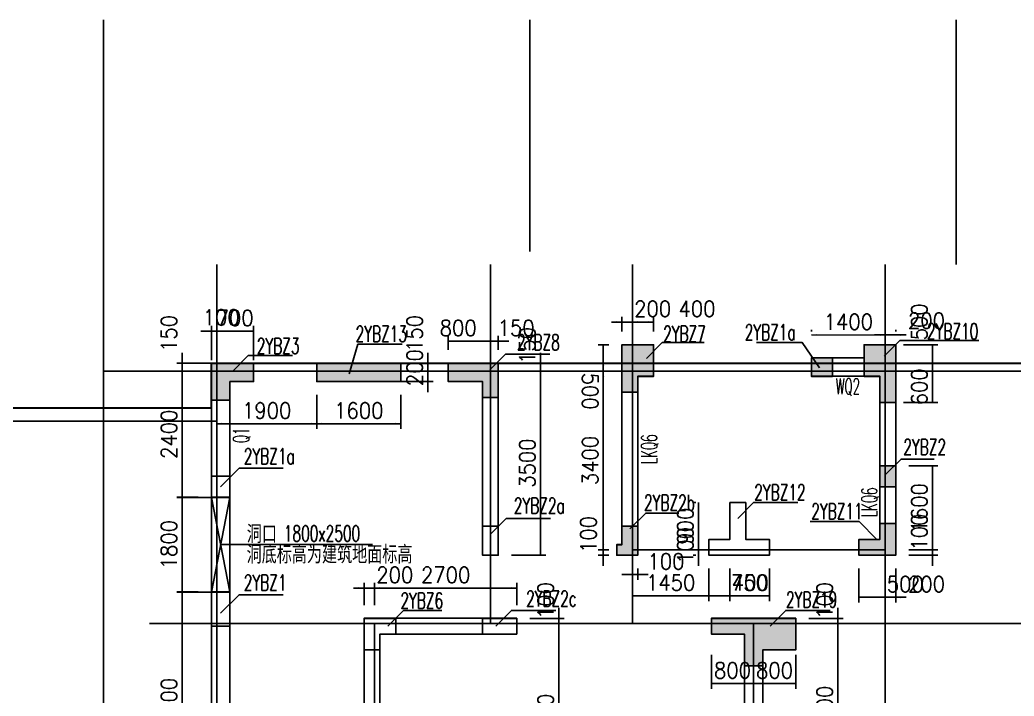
# Model space of a CAD drawing. Extents: x 387171 to 699106, y 11966 to 245688.
# Drawn here: x 537168 to 556058, y 226058 to 238913 of the extents above; entities that cross this region are included whole.
import ezdxf

# ---------------------------------------------------------------- set-up
doc = ezdxf.new("R2010")
doc.units = 0
doc.header["$LTSCALE"] = 100
doc.header["$MEASUREMENT"] = 0
for name, color, linetype in [('b边缘构件', 235, 'Continuous'), ('DOTE', 253, 'Continuous'), ('Q-TEXT', 2, 'Continuous'), ('wall-主楼', 2, 'Continuous'), ('wall-开洞', 5, 'Continuous'), ('Y阴影', 254, 'Continuous'), ('剪力墙开洞', 5, 'Continuous'), ('小尺寸', 4, 'Continuous'), ('边缘构件标注', 1, 'Continuous')]:
    doc.layers.add(name, color=color, linetype=linetype)
doc.styles.get("Standard").update_dxf_attribs({"font": 'standard'})
doc.dimstyles.get("Standard").update_dxf_attribs({"dimtxt": 300, "dimasz": 100, "dimexe": 100, "dimexo": 250, "dimgap": 100, "dimtad": 0, "dimtoh": 1, "dimdec": 0, "dimdsep": 46, "dimcen": 0.09, "dimclrt": 7, "dimadec": 0, "dimazin": 0, "dimtfac": 1, "dimtdec": 4, "dimtofl": 0, "dimtmove": 0, "dimatfit": 3, "dimfxl": 1, "dimtolj": 1, "dimtzin": 0, "dimarcsym": 0})

# ---------------------------------------------------------------- blocks, each defined once
blk = doc.blocks.new('*D4318')
at = {"layer": '小尺寸', "color": 0, "linetype": 'ByBlock', "lineweight": -2}
for p, q in [((550658, 228487), (550658, 227865)), ((551408, 228487), (551408, 227865)), ((551408, 227965), (550658, 227965))]:
    blk.add_line(p, q, dxfattribs=at)
for points in [[(550658, 227965), (550758, 227981), (550758, 227948)], [(551408, 227965), (551308, 227948), (551308, 227981)]]:
    blk.add_solid(points, dxfattribs=at)
at = {"layer": '小尺寸', "color": 7, "linetype": 'Continuous', "lineweight": -2, "insert": (551033, 228215), "char_height": 300, "width": 566.67, "attachment_point": 5, "rotation": 360}
blk.add_mtext('750', dxfattribs=at)
blk = doc.blocks.new('*D4508')
at = {"layer": '小尺寸', "color": 0, "linetype": 'ByBlock', "lineweight": -2}
for p, q in [((550060, 228537), (550060, 229037)), ((550008, 228837), (549960, 228837)), ((550008, 228737), (549960, 228737))]:
    blk.add_line(p, q, dxfattribs=at)
for points in [[(550060, 228837), (550043, 228937), (550077, 228937)], [(550060, 228737), (550077, 228637), (550043, 228637)]]:
    blk.add_solid(points, dxfattribs=at)
at = {"layer": '小尺寸', "color": 7, "linetype": 'Continuous', "lineweight": -2, "insert": (549810, 228923), "char_height": 300, "width": 476.67, "attachment_point": 5, "rotation": 90}
blk.add_mtext('100', dxfattribs=at)
blk = doc.blocks.new('*D4259')
at = {"layer": '小尺寸', "color": 0, "linetype": 'ByBlock', "lineweight": -2}
for p, q in [((550008, 229737), (549960, 229737)), ((550060, 228837), (550060, 229737)), ((550008, 228837), (549960, 228837))]:
    blk.add_line(p, q, dxfattribs=at)
for points in [[(550060, 229737), (550077, 229637), (550043, 229637)], [(550060, 228837), (550043, 228937), (550077, 228937)]]:
    blk.add_solid(points, dxfattribs=at)
at = {"layer": '小尺寸', "color": 7, "linetype": 'Continuous', "lineweight": -2, "insert": (549810, 229287), "char_height": 300, "width": 556.67, "attachment_point": 5, "rotation": 90}
blk.add_mtext('900', dxfattribs=at)
blk = doc.blocks.new('*D1859')
at = {"layer": '小尺寸', "color": 0, "linetype": 'ByBlock', "lineweight": -2}
for p, q in [((540908, 231787), (540908, 231137)), ((542808, 231787), (542808, 231137)), ((540908, 231237), (542808, 231237))]:
    blk.add_line(p, q, dxfattribs=at)
for points in [[(540908, 231237), (541008, 231254), (541008, 231220)], [(542808, 231237), (542708, 231220), (542708, 231254)]]:
    blk.add_solid(points, dxfattribs=at)
at = {"layer": '小尺寸', "color": 7, "linetype": 'Continuous', "lineweight": -2, "insert": (541858, 231487), "char_height": 300, "width": 685, "attachment_point": 5}
blk.add_mtext('1900', dxfattribs=at)
blk = doc.blocks.new('*D1472')
at = {"layer": '小尺寸', "color": 0, "linetype": 'ByBlock', "lineweight": -2}
for p, q in [((544918, 231837), (544918, 232437)), ((544368, 232237), (545018, 232237)), ((544368, 232037), (545018, 232037))]:
    blk.add_line(p, q, dxfattribs=at)
for points in [[(544918, 232237), (544902, 232337), (544935, 232337)], [(544918, 232037), (544935, 231937), (544902, 231937)]]:
    blk.add_solid(points, dxfattribs=at)
at = {"layer": '小尺寸', "color": 7, "linetype": 'Continuous', "lineweight": -2, "insert": (544668, 232302), "char_height": 300, "width": 566.67, "attachment_point": 5, "rotation": 90}
blk.add_mtext('200', dxfattribs=at)
blk = doc.blocks.new('*D2249')
at = {"layer": '小尺寸', "color": 0, "linetype": 'ByBlock', "lineweight": -2}
for p, q in [((544918, 232037), (544918, 232587)), ((544368, 232387), (545018, 232387)), ((544368, 232237), (545018, 232237))]:
    blk.add_line(p, q, dxfattribs=at)
for points in [[(544918, 232387), (544902, 232487), (544935, 232487)], [(544918, 232237), (544935, 232137), (544902, 232137)]]:
    blk.add_solid(points, dxfattribs=at)
at = {"layer": '小尺寸', "color": 7, "linetype": 'Continuous', "lineweight": -2, "insert": (544668, 232952), "char_height": 300, "width": 476.67, "attachment_point": 5, "rotation": 90}
blk.add_mtext('150', dxfattribs=at)
blk = doc.blocks.new('*D4335')
at = {"layer": '小尺寸', "color": 0, "linetype": 'ByBlock', "lineweight": -2}
for p, q in [((554508, 229037), (554508, 228537)), ((554058, 228837), (554608, 228837)), ((554058, 228737), (554608, 228737))]:
    blk.add_line(p, q, dxfattribs=at)
for points in [[(554508, 228837), (554491, 228937), (554525, 228937)], [(554508, 228737), (554525, 228637), (554491, 228637)]]:
    blk.add_solid(points, dxfattribs=at)
at = {"layer": '小尺寸', "color": 7, "linetype": 'Continuous', "lineweight": -2, "insert": (554258, 229175), "char_height": 300, "width": 476.67, "attachment_point": 5, "rotation": 90}
blk.add_mtext('100', dxfattribs=at)
blk = doc.blocks.new('*D604')
at = {"layer": '小尺寸', "color": 0, "linetype": 'ByBlock', "lineweight": -2}
for p, q in [((553108, 228487), (553108, 227837)), ((553608, 228487), (553608, 227837)), ((553108, 227937), (553608, 227937))]:
    blk.add_line(p, q, dxfattribs=at)
for points in [[(553108, 227937), (553208, 227954), (553208, 227920)], [(553608, 227937), (553508, 227920), (553508, 227954)]]:
    blk.add_solid(points, dxfattribs=at)
at = {"layer": '小尺寸', "color": 7, "linetype": 'Continuous', "lineweight": -2, "insert": (553991, 228187), "char_height": 300, "width": 566.67, "attachment_point": 5}
blk.add_mtext('500', dxfattribs=at)
blk = doc.blocks.new('*D209')
at = {"layer": '小尺寸', "color": 0, "linetype": 'ByBlock', "lineweight": -2}
for p, q in [((553608, 228487), (553608, 227837)), ((553808, 228487), (553808, 227837)), ((553408, 227937), (554008, 227937))]:
    blk.add_line(p, q, dxfattribs=at)
for points in [[(553608, 227937), (553508, 227920), (553508, 227954)], [(553808, 227937), (553908, 227954), (553908, 227920)]]:
    blk.add_solid(points, dxfattribs=at)
at = {"layer": '小尺寸', "color": 7, "linetype": 'Continuous', "lineweight": -2, "insert": (554393, 228187), "char_height": 300, "width": 566.67, "attachment_point": 5}
blk.add_mtext('200', dxfattribs=at)
blk = doc.blocks.new('*D1124')
at = {"layer": '小尺寸', "color": 0, "linetype": 'ByBlock', "lineweight": -2}
for p, q in [((548808, 228487), (548808, 228268)), ((548908, 228487), (548908, 228268)), ((548608, 228368), (549108, 228368))]:
    blk.add_line(p, q, dxfattribs=at)
for points in [[(548808, 228368), (548708, 228352), (548708, 228385)], [(548908, 228368), (549008, 228385), (549008, 228352)]]:
    blk.add_solid(points, dxfattribs=at)
at = {"layer": '小尺寸', "color": 7, "linetype": 'Continuous', "lineweight": -2, "insert": (549444, 228618), "char_height": 300, "width": 476.67, "attachment_point": 5}
blk.add_mtext('100', dxfattribs=at)
blk = doc.blocks.new('*D727')
at = {"layer": '小尺寸', "color": 0, "linetype": 'ByBlock', "lineweight": -2}
for p, q in [((548253, 228537), (548253, 229037)), ((548358, 228837), (548153, 228837)), ((548358, 228737), (548153, 228737))]:
    blk.add_line(p, q, dxfattribs=at)
for points in [[(548253, 228837), (548236, 228937), (548270, 228937)], [(548253, 228737), (548270, 228637), (548236, 228637)]]:
    blk.add_solid(points, dxfattribs=at)
at = {"layer": '小尺寸', "color": 7, "linetype": 'Continuous', "lineweight": -2, "insert": (547971, 229130), "char_height": 300, "width": 476.67, "attachment_point": 5, "rotation": 90}
blk.add_mtext('100', dxfattribs=at)
blk = doc.blocks.new('*D917')
at = {"layer": '小尺寸', "color": 0, "linetype": 'ByBlock', "lineweight": -2}
for p, q in [((548358, 232237), (548153, 232237)), ((548253, 228837), (548253, 232237)), ((548358, 228837), (548153, 228837))]:
    blk.add_line(p, q, dxfattribs=at)
for points in [[(548253, 232237), (548270, 232137), (548236, 232137)], [(548253, 228837), (548236, 228937), (548270, 228937)]]:
    blk.add_solid(points, dxfattribs=at)
at = {"layer": '小尺寸', "color": 7, "linetype": 'Continuous', "lineweight": -2, "insert": (548003, 230537), "char_height": 300, "width": 785, "attachment_point": 5, "rotation": 90}
blk.add_mtext('3400', dxfattribs=at)
blk = doc.blocks.new('*D1830')
at = {"layer": '小尺寸', "color": 0, "linetype": 'ByBlock', "lineweight": -2}
for p, q in [((550308, 226846), (550308, 226196)), ((551108, 226846), (551108, 226196)), ((550308, 226296), (551108, 226296))]:
    blk.add_line(p, q, dxfattribs=at)
for points in [[(550308, 226296), (550408, 226313), (550408, 226280)], [(551108, 226296), (551008, 226280), (551008, 226313)]]:
    blk.add_solid(points, dxfattribs=at)
at = {"layer": '小尺寸', "color": 7, "linetype": 'Continuous', "lineweight": -2, "insert": (550708, 226546), "char_height": 300, "width": 566.67, "attachment_point": 5}
blk.add_mtext('800', dxfattribs=at)
blk = doc.blocks.new('*D1448')
at = {"layer": '小尺寸', "color": 0, "linetype": 'ByBlock', "lineweight": -2}
for p, q in [((551108, 226846), (551108, 226196)), ((551908, 226846), (551908, 226196)), ((551108, 226296), (551908, 226296))]:
    blk.add_line(p, q, dxfattribs=at)
for points in [[(551108, 226296), (551208, 226313), (551208, 226280)], [(551908, 226296), (551808, 226280), (551808, 226313)]]:
    blk.add_solid(points, dxfattribs=at)
at = {"layer": '小尺寸', "color": 7, "linetype": 'Continuous', "lineweight": -2, "insert": (551508, 226546), "char_height": 300, "width": 566.67, "attachment_point": 5}
blk.add_mtext('800', dxfattribs=at)
blk = doc.blocks.new('*D1983')
at = {"layer": '小尺寸', "color": 0, "linetype": 'ByBlock', "lineweight": -2}
for p, q in [((552158, 227437), (552808, 227437)), ((552708, 224137), (552708, 227437)), ((552158, 224137), (552808, 224137))]:
    blk.add_line(p, q, dxfattribs=at)
for points in [[(552708, 227437), (552725, 227337), (552691, 227337)], [(552708, 224137), (552691, 224237), (552725, 224237)]]:
    blk.add_solid(points, dxfattribs=at)
at = {"layer": '小尺寸', "color": 7, "linetype": 'Continuous', "lineweight": -2, "insert": (552458, 225787), "char_height": 300, "width": 780, "attachment_point": 5, "rotation": 90}
blk.add_mtext('3300', dxfattribs=at)
blk = doc.blocks.new('*D2502')
at = {"layer": '小尺寸', "color": 0, "linetype": 'ByBlock', "lineweight": -2}
for p, q in [((546858, 227437), (547508, 227437)), ((547408, 223837), (547408, 227437)), ((546858, 223837), (547508, 223837))]:
    blk.add_line(p, q, dxfattribs=at)
for points in [[(547408, 227437), (547425, 227337), (547392, 227337)], [(547408, 223837), (547392, 223937), (547425, 223937)]]:
    blk.add_solid(points, dxfattribs=at)
at = {"layer": '小尺寸', "color": 7, "linetype": 'Continuous', "lineweight": -2, "insert": (547158, 225637), "char_height": 300, "width": 775, "attachment_point": 5, "rotation": 90}
blk.add_mtext('3600', dxfattribs=at)
blk = doc.blocks.new('*D2689')
at = {"layer": '小尺寸', "color": 0, "linetype": 'ByBlock', "lineweight": -2}
for p, q in [((546508, 232237), (547158, 232237)), ((547058, 228737), (547058, 232237)), ((546508, 228737), (547158, 228737))]:
    blk.add_line(p, q, dxfattribs=at)
for points in [[(547058, 232237), (547075, 232137), (547041, 232137)], [(547058, 228737), (547041, 228837), (547075, 228837)]]:
    blk.add_solid(points, dxfattribs=at)
at = {"layer": '小尺寸', "color": 7, "linetype": 'Continuous', "lineweight": -2, "insert": (546808, 230487), "char_height": 300, "width": 780, "attachment_point": 5, "rotation": 90}
blk.add_mtext('3500', dxfattribs=at)
blk = doc.blocks.new('*D3463')
at = {"layer": '小尺寸', "color": 0, "linetype": 'ByBlock', "lineweight": -2}
for p, q in [((552208, 232988), (552208, 233023)), ((552208, 232923), (553608, 232922)), ((553608, 232987), (553608, 233022))]:
    blk.add_line(p, q, dxfattribs=at)
for points in [[(552208, 232923), (552308, 232940), (552308, 232907)], [(553608, 232922), (553508, 232906), (553508, 232939)]]:
    blk.add_solid(points, dxfattribs=at)
at = {"layer": '小尺寸', "color": 7, "linetype": 'Continuous', "lineweight": -2, "insert": (552908, 233173), "char_height": 300, "width": 695, "attachment_point": 5, "rotation": 359.9591}
blk.add_mtext('1400', dxfattribs=at)
blk = doc.blocks.new('*D3230')
at = {"layer": '小尺寸', "color": 0, "linetype": 'ByBlock', "lineweight": -2}
for p, q in [((553408, 232923), (554008, 232923)), ((553608, 232987), (553608, 233023)), ((553808, 232987), (553808, 233023))]:
    blk.add_line(p, q, dxfattribs=at)
for points in [[(553608, 232923), (553508, 232906), (553508, 232939)], [(553808, 232923), (553908, 232939), (553908, 232906)]]:
    blk.add_solid(points, dxfattribs=at)
at = {"layer": '小尺寸', "color": 7, "linetype": 'Continuous', "lineweight": -2, "insert": (554393, 233196), "char_height": 300, "width": 566.67, "attachment_point": 5}
blk.add_mtext('200', dxfattribs=at)
blk = doc.blocks.new('*D4010')
at = {"layer": '小尺寸', "color": 0, "linetype": 'ByBlock', "lineweight": -2}
for p, q in [((553958, 232237), (554608, 232237)), ((554508, 231637), (554508, 232237)), ((553958, 231637), (554608, 231637))]:
    blk.add_line(p, q, dxfattribs=at)
for points in [[(554508, 232237), (554525, 232137), (554491, 232137)], [(554508, 231637), (554491, 231737), (554525, 231737)]]:
    blk.add_solid(points, dxfattribs=at)
at = {"layer": '小尺寸', "color": 7, "linetype": 'Continuous', "lineweight": -2, "insert": (554258, 231937), "char_height": 300, "width": 556.67, "attachment_point": 5, "rotation": 90}
blk.add_mtext('600', dxfattribs=at)
blk = doc.blocks.new('*D3612')
at = {"layer": '小尺寸', "color": 0, "linetype": 'ByBlock', "lineweight": -2}
for p, q in [((553958, 232737), (554608, 232737)), ((554508, 232237), (554508, 232737)), ((553958, 232237), (554608, 232237))]:
    blk.add_line(p, q, dxfattribs=at)
for points in [[(554508, 232737), (554525, 232637), (554491, 232637)], [(554508, 232237), (554491, 232337), (554525, 232337)]]:
    blk.add_solid(points, dxfattribs=at)
at = {"layer": '小尺寸', "color": 7, "linetype": 'Continuous', "lineweight": -2, "insert": (554258, 233172), "char_height": 300, "width": 566.67, "attachment_point": 5, "rotation": 90}
blk.add_mtext('500', dxfattribs=at)
blk = doc.blocks.new('*D4524')
at = {"layer": '小尺寸', "color": 0, "linetype": 'ByBlock', "lineweight": -2}
for p, q in [((540608, 232994), (541108, 232994)), ((540808, 232444), (540808, 233094)), ((540908, 232444), (540908, 233094))]:
    blk.add_line(p, q, dxfattribs=at)
for points in [[(540808, 232994), (540708, 232978), (540708, 233011)], [(540908, 232994), (541008, 233011), (541008, 232978)]]:
    blk.add_solid(points, dxfattribs=at)
at = {"layer": '小尺寸', "color": 7, "linetype": 'Continuous', "lineweight": -2, "insert": (540994, 233257), "char_height": 300, "width": 476.67, "attachment_point": 5}
blk.add_mtext('100', dxfattribs=at)
blk = doc.blocks.new('*D49')
at = {"layer": '小尺寸', "color": 0, "linetype": 'ByBlock', "lineweight": -2}
for p, q in [((540908, 232444), (540908, 233094)), ((540908, 232994), (541608, 232994)), ((541608, 232444), (541608, 233094))]:
    blk.add_line(p, q, dxfattribs=at)
for points in [[(540908, 232994), (541008, 233011), (541008, 232978)], [(541608, 232994), (541508, 232978), (541508, 233011)]]:
    blk.add_solid(points, dxfattribs=at)
at = {"layer": '小尺寸', "color": 7, "linetype": 'Continuous', "lineweight": -2, "insert": (541258, 233244), "char_height": 300, "width": 566.67, "attachment_point": 5}
blk.add_mtext('700', dxfattribs=at)
blk = doc.blocks.new('*D4464')
at = {"layer": '小尺寸', "color": 0, "linetype": 'ByBlock', "lineweight": -2}
for p, q in [((540800, 232237), (540150, 232237)), ((540250, 229837), (540250, 232237)), ((540800, 229837), (540150, 229837))]:
    blk.add_line(p, q, dxfattribs=at)
for points in [[(540250, 232237), (540267, 232137), (540233, 232137)], [(540250, 229837), (540233, 229937), (540267, 229937)]]:
    blk.add_solid(points, dxfattribs=at)
at = {"layer": '小尺寸', "color": 7, "linetype": 'Continuous', "lineweight": -2, "insert": (540000, 231037), "char_height": 300, "width": 785, "attachment_point": 5, "rotation": 90}
blk.add_mtext('2400', dxfattribs=at)
blk = doc.blocks.new('*D576')
at = {"layer": '小尺寸', "color": 0, "linetype": 'ByBlock', "lineweight": -2}
for p, q in [((540250, 232037), (540250, 232587)), ((540800, 232387), (540150, 232387)), ((540800, 232237), (540150, 232237))]:
    blk.add_line(p, q, dxfattribs=at)
for points in [[(540250, 232387), (540233, 232487), (540267, 232487)], [(540250, 232237), (540267, 232137), (540233, 232137)]]:
    blk.add_solid(points, dxfattribs=at)
at = {"layer": '小尺寸', "color": 7, "linetype": 'Continuous', "lineweight": -2, "insert": (540000, 232952), "char_height": 300, "width": 476.67, "attachment_point": 5, "rotation": 90}
blk.add_mtext('150', dxfattribs=at)
blk = doc.blocks.new('*D191')
at = {"layer": '小尺寸', "color": 0, "linetype": 'ByBlock', "lineweight": -2}
for p, q in [((540800, 228037), (540150, 228037)), ((540250, 228037), (540250, 223837)), ((540800, 223837), (540150, 223837))]:
    blk.add_line(p, q, dxfattribs=at)
for points in [[(540250, 228037), (540267, 227937), (540233, 227937)], [(540250, 223837), (540233, 223937), (540267, 223937)]]:
    blk.add_solid(points, dxfattribs=at)
at = {"layer": '小尺寸', "color": 7, "linetype": 'Continuous', "lineweight": -2, "insert": (540000, 225937), "char_height": 300, "width": 790, "attachment_point": 5, "rotation": 90}
blk.add_mtext('4200', dxfattribs=at)
blk = doc.blocks.new('*D3254')
at = {"layer": '小尺寸', "color": 0, "linetype": 'ByBlock', "lineweight": -2}
for p, q in [((547058, 232037), (547058, 232587)), ((546508, 232387), (547158, 232387)), ((546508, 232237), (547158, 232237))]:
    blk.add_line(p, q, dxfattribs=at)
for points in [[(547058, 232387), (547041, 232487), (547075, 232487)], [(547058, 232237), (547075, 232137), (547041, 232137)]]:
    blk.add_solid(points, dxfattribs=at)
at = {"layer": '小尺寸', "color": 7, "linetype": 'Continuous', "lineweight": -2, "insert": (546808, 232725), "char_height": 300, "width": 476.67, "attachment_point": 5, "rotation": 90}
blk.add_mtext('150', dxfattribs=at)
blk = doc.blocks.new('*D3781')
at = {"layer": '小尺寸', "color": 0, "linetype": 'ByBlock', "lineweight": -2}
for p, q in [((548358, 232737), (548153, 232737)), ((548253, 232237), (548253, 232737)), ((548358, 232237), (548153, 232237))]:
    blk.add_line(p, q, dxfattribs=at)
for points in [[(548253, 232737), (548270, 232637), (548236, 232637)], [(548253, 232237), (548236, 232337), (548270, 232337)]]:
    blk.add_solid(points, dxfattribs=at)
at = {"layer": '小尺寸', "color": 7, "linetype": 'Continuous', "lineweight": -2, "insert": (548003, 231853), "char_height": 300, "width": 566.67, "attachment_point": 5, "rotation": 270}
blk.add_mtext('500', dxfattribs=at)
blk = doc.blocks.new('*D2316')
at = {"layer": '小尺寸', "color": 0, "linetype": 'ByBlock', "lineweight": -2}
for p, q in [((545308, 232638), (545308, 232907)), ((545308, 232807), (546108, 232807)), ((546108, 232638), (546108, 232907))]:
    blk.add_line(p, q, dxfattribs=at)
for points in [[(545308, 232807), (545408, 232823), (545408, 232790)], [(546108, 232807), (546008, 232790), (546008, 232823)]]:
    blk.add_solid(points, dxfattribs=at)
at = {"layer": '小尺寸', "color": 7, "linetype": 'Continuous', "lineweight": -2, "insert": (545497, 233057), "char_height": 300, "width": 566.67, "attachment_point": 5, "rotation": 360}
blk.add_mtext('800', dxfattribs=at)
blk = doc.blocks.new('*D3246')
at = {"layer": '小尺寸', "color": 0, "linetype": 'ByBlock', "lineweight": -2}
for p, q in [((545908, 232807), (546458, 232807)), ((546108, 232638), (546108, 232907)), ((546258, 232638), (546258, 232907))]:
    blk.add_line(p, q, dxfattribs=at)
for points in [[(546108, 232807), (546008, 232790), (546008, 232823)], [(546258, 232807), (546358, 232823), (546358, 232790)]]:
    blk.add_solid(points, dxfattribs=at)
at = {"layer": '小尺寸', "color": 7, "linetype": 'Continuous', "lineweight": -2, "insert": (546596, 233057), "char_height": 300, "width": 476.67, "attachment_point": 5, "rotation": 360}
blk.add_mtext('150', dxfattribs=at)
blk = doc.blocks.new('*D2846')
at = {"layer": '小尺寸', "color": 0, "linetype": 'ByBlock', "lineweight": -2}
for p, q in [((548408, 233170), (549008, 233170)), ((548608, 232988), (548608, 233270)), ((548808, 232988), (548808, 233270))]:
    blk.add_line(p, q, dxfattribs=at)
for points in [[(548608, 233170), (548508, 233153), (548508, 233187)], [(548808, 233170), (548908, 233187), (548908, 233153)]]:
    blk.add_solid(points, dxfattribs=at)
at = {"layer": '小尺寸', "color": 7, "linetype": 'Continuous', "lineweight": -2, "insert": (549191, 233420), "char_height": 300, "width": 566.67, "attachment_point": 5, "rotation": 360}
blk.add_mtext('200', dxfattribs=at)
blk = doc.blocks.new('*D3752')
at = {"layer": '小尺寸', "color": 0, "linetype": 'ByBlock', "lineweight": -2}
for p, q in [((548808, 232988), (548808, 233270)), ((548808, 233170), (549208, 233170)), ((549208, 232988), (549208, 233270))]:
    blk.add_line(p, q, dxfattribs=at)
for points in [[(548808, 233170), (548908, 233187), (548908, 233153)], [(549208, 233170), (549108, 233153), (549108, 233187)]]:
    blk.add_solid(points, dxfattribs=at)
at = {"layer": '小尺寸', "color": 7, "linetype": 'Continuous', "lineweight": -2, "insert": (550033, 233420), "char_height": 300, "width": 576.67, "attachment_point": 5, "rotation": 360}
blk.add_mtext('400', dxfattribs=at)
blk = doc.blocks.new('*D3926')
at = {"layer": '小尺寸', "color": 0, "linetype": 'ByBlock', "lineweight": -2}
for p, q in [((548808, 228487), (548808, 227865)), ((550258, 228487), (550258, 227865)), ((548808, 227965), (550258, 227965))]:
    blk.add_line(p, q, dxfattribs=at)
for points in [[(548808, 227965), (548908, 227981), (548908, 227948)], [(550258, 227965), (550158, 227948), (550158, 227981)]]:
    blk.add_solid(points, dxfattribs=at)
at = {"layer": '小尺寸', "color": 7, "linetype": 'Continuous', "lineweight": -2, "insert": (549533, 228215), "char_height": 300, "width": 695, "attachment_point": 5, "rotation": 360}
blk.add_mtext('1450', dxfattribs=at)
blk = doc.blocks.new('*D547')
at = {"layer": '小尺寸', "color": 0, "linetype": 'ByBlock', "lineweight": -2}
for p, q in [((543708, 227788), (543708, 228213)), ((543908, 227788), (543908, 228213)), ((543508, 228113), (544108, 228113))]:
    blk.add_line(p, q, dxfattribs=at)
for points in [[(543708, 228113), (543608, 228097), (543608, 228130)], [(543908, 228113), (544008, 228130), (544008, 228097)]]:
    blk.add_solid(points, dxfattribs=at)
at = {"layer": '小尺寸', "color": 7, "linetype": 'Continuous', "lineweight": -2, "insert": (544291, 228363), "char_height": 300, "width": 566.67, "attachment_point": 5, "rotation": 360}
blk.add_mtext('200', dxfattribs=at)
blk = doc.blocks.new('*D733')
at = {"layer": '小尺寸', "color": 0, "linetype": 'ByBlock', "lineweight": -2}
for p, q in [((543908, 227788), (543908, 228213)), ((546608, 227788), (546608, 228213)), ((543908, 228113), (546608, 228113))]:
    blk.add_line(p, q, dxfattribs=at)
for points in [[(543908, 228113), (544008, 228130), (544008, 228097)], [(546608, 228113), (546508, 228097), (546508, 228130)]]:
    blk.add_solid(points, dxfattribs=at)
at = {"layer": '小尺寸', "color": 7, "linetype": 'Continuous', "lineweight": -2, "insert": (545258, 228363), "char_height": 300, "width": 780, "attachment_point": 5, "rotation": 360}
blk.add_mtext('2700', dxfattribs=at)
blk = doc.blocks.new('*D80')
at = {"layer": '小尺寸', "color": 0, "linetype": 'ByBlock', "lineweight": -2}
for p, q in [((552708, 227237), (552708, 227737)), ((552158, 227537), (552808, 227537)), ((552158, 227437), (552808, 227437))]:
    blk.add_line(p, q, dxfattribs=at)
for points in [[(552708, 227537), (552691, 227637), (552725, 227637)], [(552708, 227437), (552725, 227337), (552691, 227337)]]:
    blk.add_solid(points, dxfattribs=at)
at = {"layer": '小尺寸', "color": 7, "linetype": 'Continuous', "lineweight": -2, "insert": (552458, 227875), "char_height": 300, "width": 476.67, "attachment_point": 5, "rotation": 90}
blk.add_mtext('100', dxfattribs=at)
blk = doc.blocks.new('*D728')
at = {"layer": '小尺寸', "color": 0, "linetype": 'ByBlock', "lineweight": -2}
for p, q in [((547408, 227237), (547408, 227737)), ((546858, 227537), (547508, 227537)), ((546858, 227437), (547508, 227437))]:
    blk.add_line(p, q, dxfattribs=at)
for points in [[(547408, 227537), (547392, 227637), (547425, 227637)], [(547408, 227437), (547425, 227337), (547392, 227337)]]:
    blk.add_solid(points, dxfattribs=at)
at = {"layer": '小尺寸', "color": 7, "linetype": 'Continuous', "lineweight": -2, "insert": (547158, 227875), "char_height": 300, "width": 476.67, "attachment_point": 5, "rotation": 90}
blk.add_mtext('100', dxfattribs=at)
blk = doc.blocks.new('*D4141')
at = {"layer": '小尺寸', "color": 0, "linetype": 'ByBlock', "lineweight": -2}
for p, q in [((550258, 228487), (550258, 227865)), ((550658, 228487), (550658, 227865)), ((550658, 227965), (550258, 227965))]:
    blk.add_line(p, q, dxfattribs=at)
for points in [[(550258, 227965), (550358, 227981), (550358, 227948)], [(550658, 227965), (550558, 227948), (550558, 227981)]]:
    blk.add_solid(points, dxfattribs=at)
at = {"layer": '小尺寸', "color": 7, "linetype": 'Continuous', "lineweight": -2, "insert": (551046, 228215), "char_height": 300, "width": 576.67, "attachment_point": 5, "rotation": 360}
blk.add_mtext('400', dxfattribs=at)
blk = doc.blocks.new('*D1854')
at = {"layer": '小尺寸', "color": 0, "linetype": 'ByBlock', "lineweight": -2}
for p, q in [((554058, 230438), (554608, 230438)), ((554508, 230438), (554508, 228838)), ((554058, 228838), (554608, 228838))]:
    blk.add_line(p, q, dxfattribs=at)
for points in [[(554508, 230438), (554525, 230338), (554491, 230338)], [(554508, 228838), (554491, 228938), (554525, 228938)]]:
    blk.add_solid(points, dxfattribs=at)
at = {"layer": '小尺寸', "color": 7, "linetype": 'Continuous', "lineweight": -2, "insert": (554258, 229638), "char_height": 300, "width": 685, "attachment_point": 5, "rotation": 90}
blk.add_mtext('1600', dxfattribs=at)
blk = doc.blocks.new('*D2442')
at = {"layer": '小尺寸', "color": 0, "linetype": 'ByBlock', "lineweight": -2}
for p, q in [((542808, 231787), (542808, 231137)), ((544408, 231787), (544408, 231137)), ((542808, 231237), (544408, 231237))]:
    blk.add_line(p, q, dxfattribs=at)
for points in [[(542808, 231237), (542908, 231254), (542908, 231220)], [(544408, 231237), (544308, 231220), (544308, 231254)]]:
    blk.add_solid(points, dxfattribs=at)
at = {"layer": '小尺寸', "color": 7, "linetype": 'Continuous', "lineweight": -2, "insert": (543608, 231487), "char_height": 300, "width": 685, "attachment_point": 5}
blk.add_mtext('1600', dxfattribs=at)
blk = doc.blocks.new('*D2042')
at = {"layer": '小尺寸', "color": 0, "linetype": 'ByBlock', "lineweight": -2}
for p, q in [((540558, 229838), (540150, 229838)), ((540250, 229838), (540250, 228038)), ((540558, 228038), (540150, 228038))]:
    blk.add_line(p, q, dxfattribs=at)
for points in [[(540250, 229838), (540267, 229738), (540233, 229738)], [(540250, 228038), (540233, 228138), (540267, 228138)]]:
    blk.add_solid(points, dxfattribs=at)
at = {"layer": '小尺寸', "color": 7, "linetype": 'Continuous', "lineweight": -2, "insert": (540000, 228938), "char_height": 300, "width": 690, "attachment_point": 5, "rotation": 90}
blk.add_mtext('1800', dxfattribs=at)

msp = doc.modelspace()

# ---------------------------------------------------------------- hatches: boundary and pattern name
at = {"layer": 'Y阴影'}
for points in [[(548608.1, 232737.9), (549208.1, 232737.9), (549208.1, 232136.9), (548908.1, 232136.9), (548908.1, 231836.9), (548608.1, 231836.9)], [(553208.1, 232136.9), (553208.1, 232736.9), (553808.1, 232736.9), (553808.1, 231636.8), (553508.1, 231636.8), (553508.1, 232136.9)], [(540808.1, 232387.9), (540808.1, 231686.9), (541158.1, 231686.9), (541158.1, 232036.9), (541608.1, 232036.9), (541608.1, 232387.9)], [(542808.1, 232387.9), (544408.1, 232387.9), (544408.1, 232036.9), (542808.1, 232036.9)], [(545308.1, 232387.9), (545308.1, 232036.9), (545958.1, 232036.9), (545958.1, 231736.9), (546258.1, 231736.9), (546258.1, 232387.9)], [(552208.1, 232487.9), (552208.1, 232136.9), (552608.1, 232136.9), (552608.1, 232487.9)], [(553508.1, 230036.8), (553808.1, 230036.8), (553808.1, 230436.8), (553508.1, 230436.8)], [(553508.1, 229336.9), (553808.1, 229336.9), (553808.1, 228736.9), (553108.1, 228736.9), (553108.1, 229037.9), (553508.1, 229037.9)], [(548608.1, 228936.9), (548508.1, 228936.9), (548508.1, 228736.9), (548908.1, 228736.9), (548908.1, 229286.9), (548608.1, 229286.9)], [(550308.1, 227236.9), (550933.1, 227236.9), (550933.1, 226636.9), (551283.1, 226636.9), (551283.1, 226937.9), (551908.1, 226937.9), (551908.1, 227536.9), (550308.1, 227536.9)]]:
    msp.add_hatch(color=256, dxfattribs=at).paths.add_polyline_path(points, flags=0)
h = msp.add_hatch(dxfattribs=at)
h.set_pattern_fill('ANSI31', color=256, scale=25, style=0)
h.set_pattern_definition([])
h.paths.add_polyline_path([(540808.1, 230237.2), (540808.1, 229836.9), (541158.1, 229836.9), (541158.1, 230237.2)], flags=0)
h = msp.add_hatch(dxfattribs=at)
h.set_pattern_fill('ANSI31', color=256, scale=25, style=0)
h.set_pattern_definition([])
h.paths.add_polyline_path([(550958.1, 229736.8), (550958.1, 229037.9), (551408.1, 229037.9), (551408.1, 228736.9), (550958.1, 228736.9), (550258.1, 228736.9), (550258.1, 229037.9), (550658.1, 229037.9), (550658.1, 229736.8)], flags=0)
h = msp.add_hatch(dxfattribs=at)
h.set_pattern_fill('ANSI31', color=256, scale=25, style=0)
h.set_pattern_definition([])
h.paths.add_polyline_path([(545958.1, 229286.9), (545958.1, 228736.9), (546258.1, 228736.9), (546258.1, 229286.9)], flags=0)
h = msp.add_hatch(dxfattribs=at)
h.set_pattern_fill('ANSI31', color=256, scale=25, style=0)
h.set_pattern_definition([])
h.paths.add_polyline_path([(540808.1, 228036.9), (540808.1, 227386.6), (541158.1, 227386.6), (541158.1, 228036.9)], flags=0)
h = msp.add_hatch(dxfattribs=at)
h.set_pattern_fill('ANSI31', color=256, scale=25, style=0)
h.set_pattern_definition([])
h.paths.add_polyline_path([(543708.1, 227536.9), (543708.1, 226936.9), (544008.1, 226936.9), (544008.1, 227236.9), (544308.1, 227236.9), (544308.1, 227536.9)], flags=0)
h = msp.add_hatch(dxfattribs=at)
h.set_pattern_fill('ANSI31', color=256, scale=25, style=0)
h.set_pattern_definition([])
h.paths.add_polyline_path([(545958.1, 227236.9), (546608.3, 227236.9), (546608.3, 227536.9), (545958.1, 227536.9)], flags=0)

# ---------------------------------------------------------------- linework, layer by layer
at = {"color": 6, "lineweight": 30}
msp.add_lwpolyline([(476181.3, 232428.8), (494258.1, 233154.4), (494258.1, 231537.9), (540808.1, 231537.9), (540808.1, 232387.9), (590208.1, 232387.9), (590208.1, 232187.9), (593108.1, 232187.9), (593108.1, 230737.9), (608058.1, 230737.9), (608058.1, 231687.9), (648158.1, 231687.9), (648158.1, 230737.9), (657058.1, 230737.9), (657158.1, 196187.9), (658248.2, 196187.9), (663075.9, 83077.9), (659946, 47787.8), (654318.1, 48286.9), (653832.2, 42808.4), (496133.5, 56794.9), (482757.4, 68610.1), (476181.3, 232428.8)], dxfattribs=at)
at = {"layer": 'b边缘构件'}
for points in [[(548608.1, 232737.9), (549208.1, 232737.9), (549208.1, 232136.9), (548908.1, 232136.9), (548908.1, 231836.9), (548608.1, 231836.9), (548608.1, 232737.9)], [(553208.1, 232136.9), (553208.1, 232736.9), (553808.1, 232736.9), (553808.1, 231636.8), (553508.1, 231636.8), (553508.1, 232136.9), (553208.1, 232136.9)], [(540808.1, 232387.9), (540808.1, 231686.9), (541158.1, 231686.9), (541158.1, 232036.9), (541608.1, 232036.9), (541608.1, 232387.9), (540808.1, 232387.9)], [(545308.1, 232387.9), (545308.1, 232036.9), (545958.1, 232036.9), (545958.1, 231736.9), (546258.1, 231736.9), (546258.1, 232387.9), (545308.1, 232387.9)], [(552208.1, 232487.9), (552208.1, 232136.9), (552608.1, 232136.9), (552608.1, 232487.9), (552208.1, 232487.9)], [(553508.1, 230036.8), (553808.1, 230036.8), (553808.1, 230436.8), (553508.1, 230436.8), (553508.1, 230036.8)], [(540808.1, 230237.2), (540808.1, 229836.9), (541158.1, 229836.9), (541158.1, 230237.2), (540808.1, 230237.2)], [(545958.1, 229286.9), (545958.1, 228736.9), (546258.1, 228736.9), (546258.1, 229286.9), (545958.1, 229286.9)], [(548608.1, 228936.9), (548508.1, 228936.9), (548508.1, 228736.9), (548908.1, 228736.9), (548908.1, 229286.9), (548608.1, 229286.9), (548608.1, 228936.9)], [(540808.1, 228036.9), (540808.1, 227386.6), (541158.1, 227386.6), (541158.1, 228036.9), (540808.1, 228036.9)], [(543708.1, 227536.9), (543708.1, 226936.9), (544008.1, 226936.9), (544008.1, 227236.9), (544308.1, 227236.9), (544308.1, 227536.9), (543708.1, 227536.9)], [(545958.1, 227236.9), (546608.3, 227236.9), (546608.3, 227536.9), (545958.1, 227536.9), (545958.1, 227236.9)], [(550308.1, 227236.9), (550933.1, 227236.9), (550933.1, 226636.9), (551283.1, 226636.9), (551283.1, 226937.9), (551908.1, 226937.9), (551908.1, 227536.9), (550308.1, 227536.9), (550308.1, 227236.9)]]:
    msp.add_lwpolyline(points, dxfattribs=at)
for points in [[(542808.1, 232387.9), (544408.1, 232387.9), (544408.1, 232036.9), (542808.1, 232036.9)], [(550958.1, 229736.8), (550958.1, 229037.9), (551408.1, 229037.9), (551408.1, 228736.9), (550958.1, 228736.9), (550258.1, 228736.9), (550258.1, 229037.9), (550658.1, 229037.9), (550658.1, 229736.8)], [(553508.1, 229336.9), (553808.1, 229336.9), (553808.1, 228736.9), (553108.1, 228736.9), (553108.1, 229037.9), (553508.1, 229037.9)]]:
    msp.add_lwpolyline(points, close=True, dxfattribs=at)
at = {"layer": 'DOTE'}
for p, q in [((538758.1, 238913.1), (538758.1, 94087.9)), ((546858.1, 238913.1), (546858.1, 234510.7)), ((554958.1, 238913.1), (554958.1, 234260.7)), ((540908.1, 234260.7), (540908.1, 210429.3)), ((546108.1, 234260.7), (546108.1, 227437.9)), ((548808.1, 234260.7), (548808.1, 227437.9)), ((553608.1, 234260.7), (553608.1, 223037.9)), ((538758.1, 232237.9), (590108.1, 232237.9)), ((487407, 231287.9), (540908.1, 231287.9)), ((548808.1, 228837.9), (553608.1, 228837.9)), ((539629.1, 227437.9), (590108.1, 227437.9)), ((543908.1, 227437.9), (543908.1, 210429.3)), ((551108.1, 227437.9), (551108.1, 210429.3))]:
    msp.add_line(p, q, dxfattribs=at)
at = {"layer": 'wall-主楼'}
for points in [[(549208.1, 232137.9), (548908.1, 232137.9), (548908.1, 228737.9), (548507.8, 228737.9), (548507.8, 228937.9), (548608.1, 228937.9), (548608.1, 232737.9), (549208.1, 232737.9)], [(553508.1, 231637.9), (553808.1, 231637.9), (553808.1, 232737.9), (553208.1, 232737.9), (553208.1, 232487.9), (552208.1, 232487.9), (552208.1, 232137.9), (553508.1, 232137.9)], [(540808.1, 229837.9), (540808.1, 232387.9), (541608.1, 232387.9), (541608.1, 232037.9), (541158.1, 232037.9), (541158.1, 229837.9)], [(542808.1, 232387.9), (544408.1, 232387.9), (544408.1, 232037.9), (542808.1, 232037.9)], [(545958.1, 228737.9), (546258.1, 228737.9), (546258.1, 232387.9), (545308.1, 232387.9), (545308.1, 232037.9), (545958.1, 232037.9)], [(553508.1, 231637.9), (553808.1, 231637.9), (553808.1, 230437.9), (553508.1, 230437.9)], [(553808.1, 230437.9), (553508.1, 230437.9), (553508.1, 229037.9), (553108.1, 229037.9), (553108.1, 228737.9), (553808.1, 228737.9)], [(550257.8, 229037.9), (550257.8, 228737.9), (551407.8, 228737.9), (551407.8, 229037.9), (550958.1, 229037.9), (550958.1, 229737.9), (550658.1, 229737.9), (550658.1, 229037.9)], [(541158.1, 224037.9), (541658.1, 224037.9), (541658.1, 223737.9), (540808.1, 223737.9), (540808.1, 228037.9), (541158.1, 228037.9)], [(544008.1, 223737.9), (544008.1, 227237.9), (546608.1, 227237.9), (546608.1, 227537.9), (543708.1, 227537.9), (543708.1, 224037.9), (543158.1, 224037.9), (543158.1, 223737.9)], [(551908.1, 226937.9), (551908.1, 227537.9), (550308.1, 227537.9), (550308.1, 227237.9), (550933.1, 227237.9), (550933.1, 223537.9), (551283.1, 223537.9), (551283.1, 226937.9)]]:
    msp.add_lwpolyline(points, close=True, dxfattribs=at)
at = {"layer": 'wall-开洞'}
for p, q in [((540808.1, 229836.9), (541158.1, 228037.9)), ((541158.1, 229836.9), (540808.1, 228036.9))]:
    msp.add_line(p, q, dxfattribs=at)
msp.add_lwpolyline([(540808.1, 229837.9), (541158.1, 229837.9), (541158.1, 228037.9), (540808.1, 228037.9)], close=True, dxfattribs=at)
at = {"layer": '剪力墙开洞'}
msp.add_line((543869.1, 228943.7), (540984.5, 228943.7), dxfattribs=at)
at = {"layer": '边缘构件标注', "color": 200}
for p, q in [((549070.9, 232478.4), (549370.9, 232778.4)), ((550168.7, 232778.4), (549370.9, 232778.4)), ((552180.2, 229376.8), (553112.8, 229376.8)), ((553451.7, 229037.9), (553112.8, 229376.8))]:
    msp.add_line(p, q, dxfattribs=at)
for points in [[(543427.2, 232186.9), (543590.6, 232746.7), (544430.6, 232746.7)], [(552358.5, 232298), (552034, 232778.5), (551165.1, 232778.5)], [(553589.2, 232517.7), (553889.2, 232817.7), (555388.8, 232817.7)], [(541208.1, 232231.5), (541508.1, 232531.5), (542348.1, 232531.5)], [(546097.6, 232259.2), (546397.6, 232559.2), (547237.6, 232559.2)], [(553609, 230263.5), (553909, 230563.5), (554539, 230563.5)], [(540983.1, 230039.4), (541333.1, 230389.4), (542173.1, 230389.4)], [(550808.1, 229436.8), (551108.1, 229736.8), (551948.1, 229736.8)], [(548758.1, 229236.9), (549058.1, 229536.9), (549688.1, 229536.9)], [(546108.1, 229136.9), (546408.1, 229436.9), (547248.1, 229436.9)], [(540983.1, 227636.9), (541333.1, 227986.9), (542173.1, 227986.9)], [(544158.1, 227386.9), (544458.1, 227686.9), (545188.1, 227686.9)], [(546208.3, 227386.9), (546508.3, 227686.9), (547348.3, 227686.9)], [(551420.6, 227386.9), (551720.6, 227686.9), (552560.6, 227686.9)]]:
    msp.add_lwpolyline(points, dxfattribs=at)

# ---------------------------------------------------------------- texts
at = {"layer": 'Q-TEXT', "color": 3, "width": 0.6}
for s, rotation, p in [('WQ2', 360, (552666.8, 231795.3)), ('Q1', 90, (541522.4, 230868.3)), ('LKQ6', 90, (549275.2, 230469.1)), ('LKQ6', 90, (553459.2, 229461.1))]:
    msp.add_text(s, height=300, rotation=rotation, dxfattribs=at).set_placement(p)
at = {"layer": '剪力墙开洞', "width": 0.7}
for s, p in [('洞口 1800x2500', (541479.2, 228999.3)), ('洞底标高为建筑地面标高', (541476.1, 228610.7))]:
    msp.add_text(s, height=300, dxfattribs=at).set_placement(p)
at = {"layer": '边缘构件标注', "color": 200, "width": 0.7}
msp.add_text('2YBZ1a', height=300, dxfattribs=at).set_placement((550940.4, 232824.9))
for s, p in [('2YBZ10', (554402.3, 232843.9)), ('2YBZ13', (543546.9, 232794)), ('2YBZ8', (546613.5, 232634.9)), ('2YBZ7', (549390.7, 232794.6)), ('2YBZ3', (541670.6, 232564.4)), ('2YBZ2', (553953.4, 230642.2)), ('2YBZ1a', (541423.2, 230467.8)), ('2YBZ12', (551120.9, 229781.4)), ('2YBZ2a', (546553.4, 229529.2)), ('2YBZ2b', (549026.7, 229584.2)), ('2YBZ11', (552204.5, 229422.4)), ('2YBZ1', (541423.2, 228065.4)), ('2YBZ6', (544399.3, 227724.4)), ('2YBZ2c', (546786.6, 227761.7)), ('2YBZ19', (551723.6, 227740.1))]:
    msp.add_text(s, height=300, rotation=360, dxfattribs=at).set_placement(p)

# ---------------------------------------------------------------- dimensions: what is measured, and where the dimension line sits
at = {"layer": '小尺寸'}
for base, p1, p2, angle, picture, middle in [((548808.1, 233169.9), (548608.1, 232737.9), (548808.1, 232737.9), 360, '*D2846', (548708.1, 233419.9)), ((549208.1, 233169.9), (548808.1, 232737.9), (549208.1, 232737.9), 360, '*D3752', (549444.2, 233419.9)), ((546108.1, 232806.7), (545308.1, 232387.9), (546108.1, 232387.9), 360, '*D2316', (545497.4, 233056.7)), ((546258.1, 232806.7), (546108.1, 232387.9), (546258.1, 232387.9), 360, '*D3246', (546183.1, 233056.7)), ((554508.1, 228837.9), (553808.1, 230437.8), (553808.1, 228837.9), 90, '*D1854', (554258.1, 229637.9)), ((540249.9, 228037.9), (540808.1, 229837.9), (540808.1, 228037.9), 90, '*D2042', (539999.9, 228937.9)), ((550060.1, 229736.8), (550258.1, 228836.6), (550258.1, 229736.8), 90, '*D4259', (549810.1, 229286.7)), ((550060.1, 228836.6), (550258.1, 228736.9), (550258.1, 228836.6), 90, '*D4508', (549810.1, 228535)), ((550258.1, 227964.6), (548808.1, 228736.9), (550258.1, 228736.9), 360, '*D3926', (549533.1, 228214.6)), ((550258.1, 227964.6), (550658.1, 228736.9), (550258.1, 228736.9), 180, '*D4141', (550458.1, 228214.6)), ((550658.1, 227964.6), (551408.1, 228736.9), (550658.1, 228736.9), 180, '*D4318', (551033.1, 228214.6)), ((543908.1, 228113.2), (543708.1, 227537.9), (543908.1, 227537.9), 360, '*D547', (543808.1, 228363.2)), ((546608.3, 228113.2), (543908.1, 227537.9), (546608.3, 227537.9), 360, '*D733', (545258.2, 228363.2))]:
    dim = msp.add_linear_dim(base=base, p1=p1, p2=p2, angle=angle, dimstyle='Standard', dxfattribs=at)
    dim.commit()
    dim.dimension.update_dxf_attribs({"geometry": picture, "text_midpoint": middle})
for p1, p2, distance, picture, middle in [((553708.1, 232236.6), (553708.1, 232736.9), -800, '*D3612', (554258.1, 232538.9)), ((540808.1, 232194.3), (540908.1, 232194.3), 800, '*D4524', (540606.1, 233257)), ((540908.1, 232194.3), (541608.1, 232194.3), 800, '*D49', (541258.1, 233244.3)), ((552208.1, 232737.9), (553608.1, 232736.9), 185.5, '*D3463', (552908.4, 233173)), ((553608.1, 232736.9), (553808.1, 232736.9), 185.6, '*D3230', (553910, 233196.3)), ((541049.9, 232236.6), (541049.9, 232386.9), 800, '*D576', (539999.9, 232538.9)), ((544118.2, 232236.6), (544118.2, 232386.9), -800, '*D2249', (544668.2, 232538.9)), ((546258.1, 232236.6), (546258.1, 232386.9), -800, '*D3254', (546808.1, 232311.8)), ((548608.1, 232236.6), (548608.1, 232736.9), 355.1, '*D3781', (548003, 232486.8)), ((544118.2, 232036.9), (544118.2, 232236.6), -800, '*D1472', (544668.2, 231818.9)), ((541049.9, 229836.9), (541049.9, 232236.6), 800, '*D4464', (539999.9, 231036.8)), ((546258.1, 228736.9), (546258.1, 232236.6), -800, '*D2689', (546808.1, 230486.8)), ((548608.1, 228836.6), (548608.1, 232236.6), 355.1, '*D917', (548003, 230536.6)), ((553708.1, 231636.8), (553708.1, 232236.6), -800, '*D4010', (554258.1, 231936.7)), ((540908.1, 232036.9), (542808.1, 232036.9), -800, '*D1859', (541858.1, 231486.9)), ((542808.1, 232036.9), (544408.1, 232036.9), -800, '*D2442', (543608.1, 231486.9)), ((548608.1, 228736.9), (548608.1, 228836.6), 355.1, '*D727', (547970.7, 228741.5)), ((553808.1, 228836.6), (553808.1, 228736.9), 700, '*D4335', (554258.1, 228786.8)), ((548808.1, 228736.9), (548908.1, 228736.9), -368.5, '*D1124', (549055.2, 228618.4)), ((553108.1, 228736.9), (553608.1, 228736.9), -800, '*D604', (553358.1, 228186.9)), ((553608.1, 228736.9), (553808.1, 228736.9), -800, '*D209', (553910, 228186.9)), ((546608.3, 227436.6), (546608.3, 227536.9), -800, '*D728', (547158.3, 227486.8)), ((551908.1, 227436.6), (551908.1, 227536.9), -800, '*D80', (552458.1, 227486.8)), ((541049.9, 228036.9), (541049.9, 223836.6), -800, '*D191', (539999.9, 225936.8)), ((546608.3, 223836.6), (546608.3, 227436.6), -800, '*D2502', (547158.3, 225636.6)), ((551908.1, 224136.6), (551908.1, 227436.6), -800, '*D1983', (552458.1, 225786.6)), ((550308.1, 227096.3), (551108.1, 227096.3), -800, '*D1830', (550708.1, 226546.3)), ((551108.1, 227096.3), (551908.1, 227096.3), -800, '*D1448', (551508.1, 226546.3))]:
    dim = msp.add_aligned_dim(p1=p1, p2=p2, distance=distance, dimstyle='Standard', dxfattribs=at)
    dim.commit()
    dim.dimension.update_dxf_attribs({"geometry": picture, "text_midpoint": middle})

doc.saveas('drawing.dxf')
